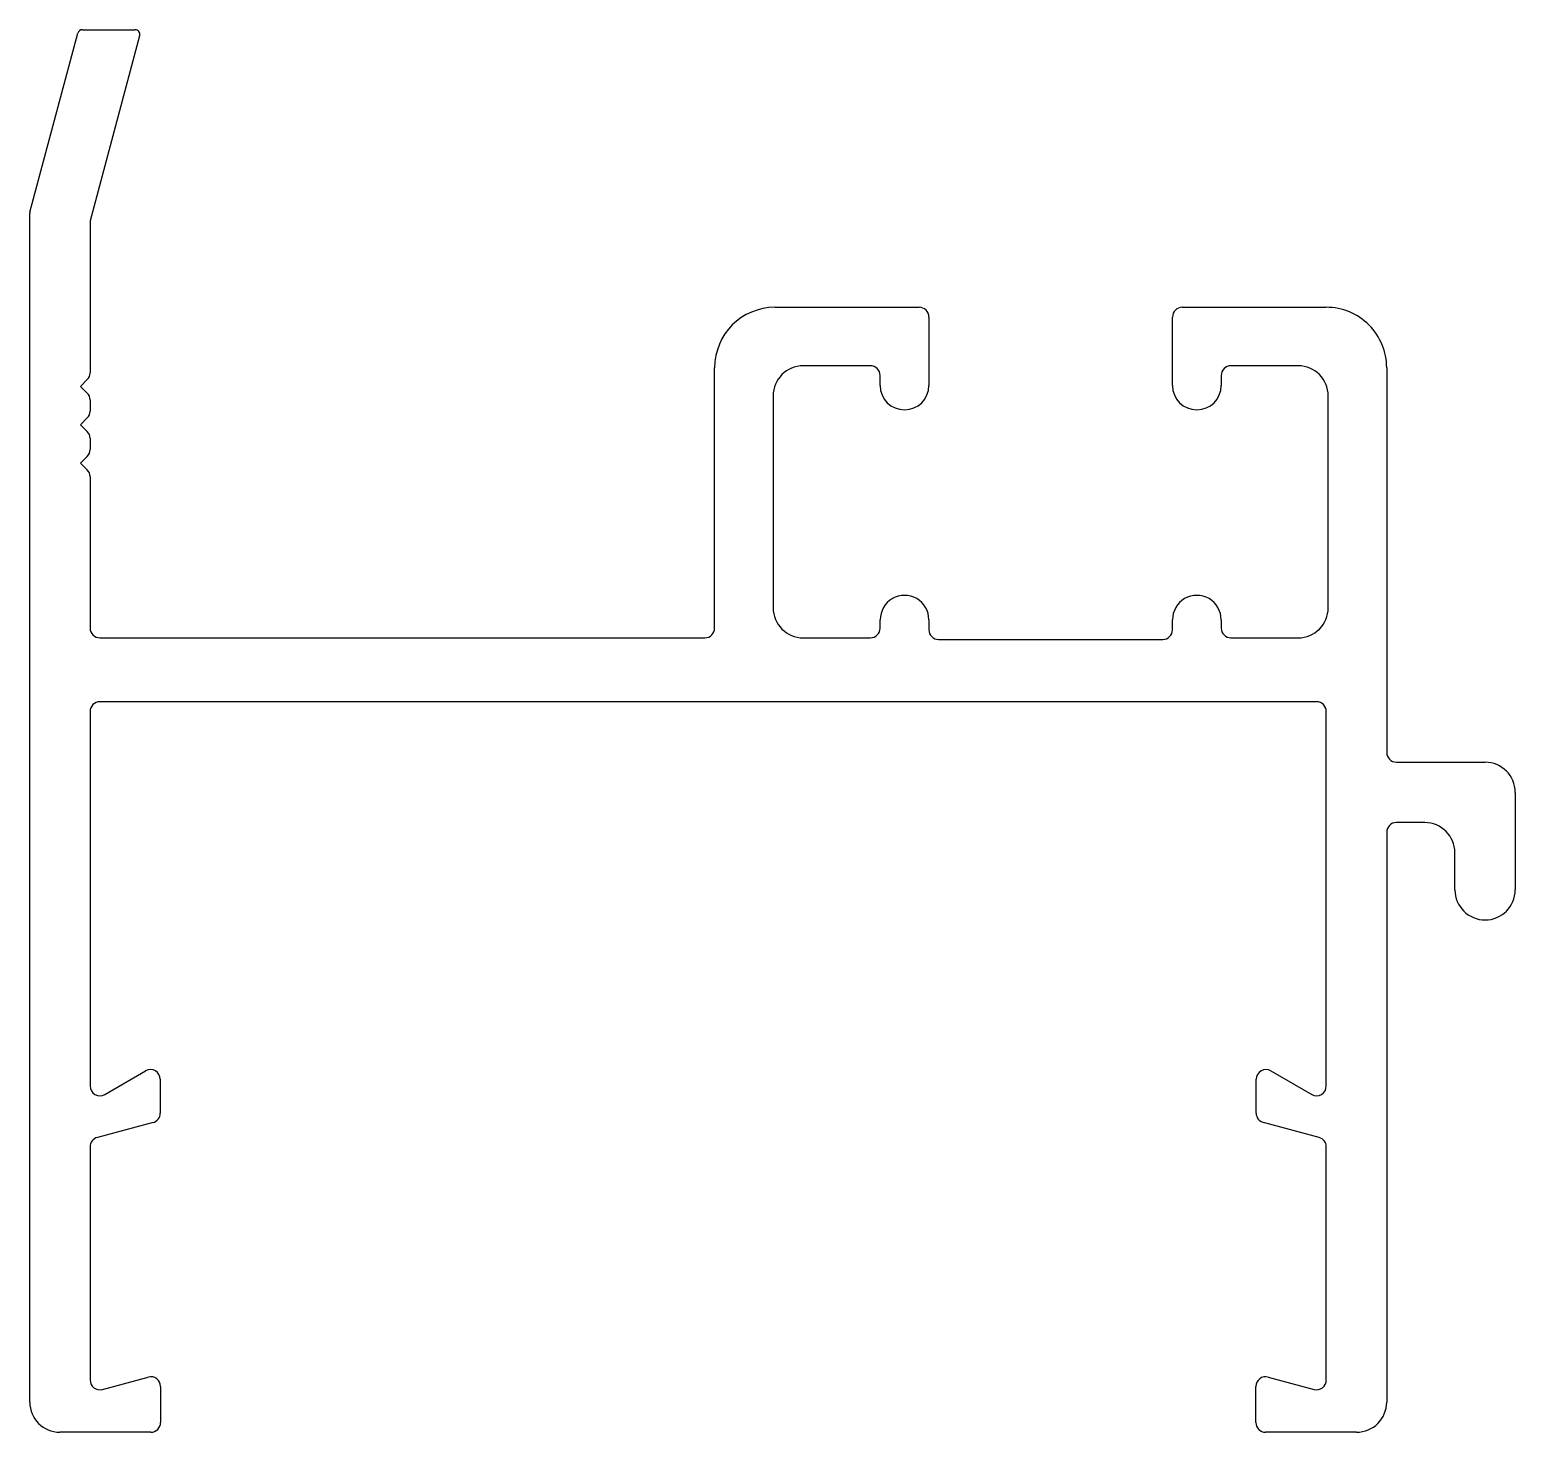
# Model space of a CAD drawing. Extents: x -15.9 to 22.8, y -1.5 to 35.
import ezdxf

# ---------------------------------------------------------------- set-up
doc = ezdxf.new("R2010")
doc.units = 0
doc.layers.get('0').update_dxf_attribs({"linetype": 'CONTINUOUS'})

msp = doc.modelspace()

# ---------------------------------------------------------------- linework, layer by layer
for p, q in [((-15.913, 30.281), (-14.663, 34.946)), ((-14.541, 35.04), (-13.173, 35.04)), ((-13.051, 34.879), (-14.343, 30.057)), ((-15.918, -0.749), (-15.918, 30.248)), ((-14.343, 30.057), (-14.343, 26.091)), ((3.516, 27.801), (7.273, 27.801)), ((7.527, 27.547), (7.527, 25.762)), ((13.879, 25.762), (13.879, 27.547)), ((14.133, 27.801), (17.89, 27.801)), ((1.941, 19.435), (1.941, 26.226)), ((6.003, 26.277), (4.253, 26.277)), ((6.257, 25.762), (6.257, 26.023)), ((15.149, 26.023), (15.149, 25.762)), ((17.153, 26.277), (15.403, 26.277)), ((19.464, 26.222), (19.464, 16.193)), ((-14.416, 25.914), (-14.593, 25.737)), ((-14.593, 25.737), (-14.416, 25.561)), ((-14.343, 25.384), (-14.343, 25.091)), ((3.465, 25.489), (3.465, 19.968)), ((17.94, 19.968), (17.94, 25.489)), ((-14.416, 24.914), (-14.593, 24.738)), ((-14.593, 24.738), (-14.416, 24.561)), ((-14.343, 24.384), (-14.343, 24.091)), ((-14.416, 23.914), (-14.593, 23.738)), ((-14.593, 23.738), (-14.416, 23.561)), ((-14.343, 23.384), (-14.343, 19.435)), ((6.257, 19.435), (6.257, 19.654)), ((7.527, 19.654), (7.527, 19.393)), ((13.879, 19.393), (13.879, 19.654)), ((15.149, 19.654), (15.149, 19.435)), ((-14.089, 19.181), (1.687, 19.181)), ((4.253, 19.181), (6.003, 19.181)), ((7.781, 19.139), (13.625, 19.139)), ((15.403, 19.181), (17.153, 19.181)), ((7.527, 17.514), (-14.089, 17.514)), ((13.879, 17.514), (7.527, 17.514)), ((17.636, 17.514), (13.879, 17.514)), ((-14.343, 17.26), (-14.343, 7.495)), ((17.89, 7.495), (17.89, 17.26)), ((19.718, 15.939), (22.03, 15.939)), ((22.817, 15.151), (22.817, 12.611)), ((20.455, 14.364), (19.718, 14.364)), ((19.464, 14.11), (19.464, -0.749)), ((21.242, 12.611), (21.242, 13.577)), ((-13.962, 7.275), (-12.895, 7.891)), ((16.442, 7.891), (17.509, 7.275)), ((-12.514, 7.671), (-12.514, 6.786)), ((16.061, 6.786), (16.061, 7.671)), ((-12.703, 6.541), (-14.154, 6.152)), ((17.702, 6.152), (16.248, 6.541)), ((-14.343, 5.907), (-14.343, -0.174)), ((17.89, -0.174), (17.89, 5.907)), ((-14.023, -0.419), (-12.826, -0.098)), ((-12.506, -0.343), (-12.506, -1.282)), ((16.053, -1.282), (16.053, -0.343)), ((16.373, -0.098), (17.57, -0.419)), ((-12.76, -1.536), (-15.13, -1.536)), ((18.677, -1.536), (16.307, -1.536))]:
    msp.add_line(p, q)
for centre, radius, start, end in [((-14.541, 34.913), 0.127, 90, 164.812), ((-13.173, 34.913), 0.127, 344.8121, 90), ((-15.791, 30.248), 0.127, 164.812, 180), ((3.516, 26.226), 1.575, 90, 180), ((7.273, 27.547), 0.254, 359.9993, 90), ((14.133, 27.547), 0.254, 90, 180.0007), ((17.89, 26.226), 1.575, 359.8545, 90), ((-14.593, 26.091), 0.25, 315, 360), ((4.253, 25.489), 0.787, 90.0001, 180), ((6.003, 26.023), 0.254, 359.9994, 90.0001), ((15.403, 26.023), 0.254, 89.9999, 180.0006), ((17.153, 25.489), 0.787, 0, 89.9999), ((6.892, 25.762), 0.635, 179.9994, 359.9993), ((14.514, 25.762), 0.635, 180.0007, 0.0006), ((-14.593, 25.384), 0.25, 360, 45), ((-14.593, 25.091), 0.25, 315, 360), ((-14.593, 24.384), 0.25, 0, 45), ((-14.593, 24.091), 0.25, 315, 0), ((-14.593, 23.384), 0.25, 360, 45), ((6.892, 19.654), 0.635, 0.0006, 180.0007), ((14.514, 19.654), 0.635, 359.9993, 179.9994), ((4.253, 19.968), 0.787, 180, 270), ((17.153, 19.968), 0.787, 270, 0), ((-14.089, 19.435), 0.254, 180, 270), ((1.687, 19.435), 0.254, 270, 0), ((6.003, 19.435), 0.254, 270, 0.0007), ((7.781, 19.393), 0.254, 180.0006, 270), ((13.625, 19.393), 0.254, 270, 359.9994), ((15.403, 19.435), 0.254, 179.9993, 270), ((-14.089, 17.26), 0.254, 90, 180), ((17.636, 17.26), 0.254, 0, 90), ((19.718, 16.193), 0.254, 180, 270), ((22.03, 15.151), 0.787, 0, 90), ((19.718, 14.11), 0.254, 90, 180), ((20.455, 13.577), 0.787, 0, 90), ((22.03, 12.611), 0.787, 180, 0), ((-12.768, 7.671), 0.254, 0, 120), ((16.315, 7.671), 0.254, 60, 180), ((-14.089, 7.495), 0.254, 180, 300), ((17.636, 7.495), 0.254, 240, 0), ((-12.768, 6.786), 0.254, 284.8121, 0), ((16.315, 6.786), 0.254, 180, 254.7712), ((-14.089, 5.907), 0.254, 104.8121, 180), ((17.636, 5.907), 0.254, 360, 74.812), ((-14.089, -0.174), 0.254, 180, 285), ((-12.76, -0.343), 0.254, 0, 105), ((16.307, -0.343), 0.254, 75, 180), ((17.636, -0.174), 0.254, 255, 360), ((-15.13, -0.749), 0.787, 180, 270), ((18.677, -0.749), 0.787, 270, 360), ((-12.76, -1.282), 0.254, 270, 360), ((16.307, -1.282), 0.254, 180, 270)]:
    msp.add_arc(centre, radius, start, end)

doc.saveas('drawing.dxf')
